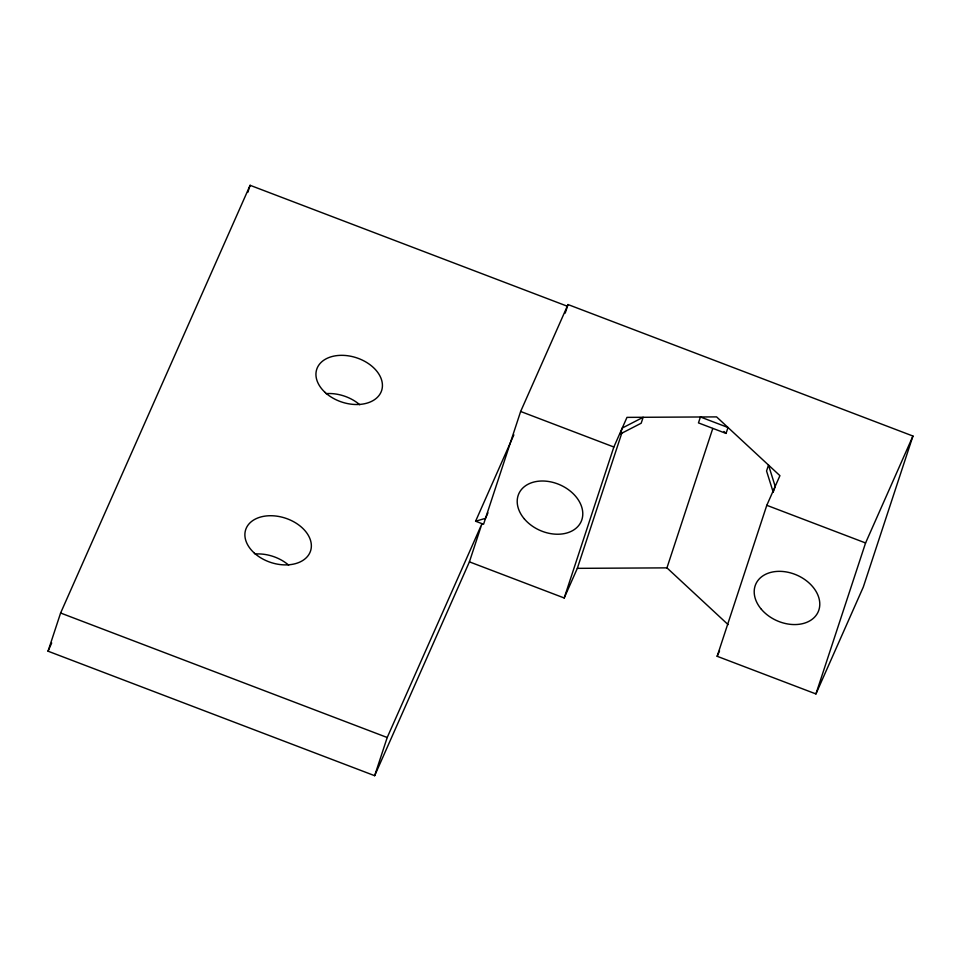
<?xml version="1.0" encoding="UTF-8"?>
<svg xmlns="http://www.w3.org/2000/svg" width="961" height="961" viewBox="0 0 961 961"><rect width="100%" height="100%" fill="white"/><g stroke="black" fill="none" stroke-linecap="round" stroke-linejoin="round"><path stroke-width="1.44" d="M374.658 775.695L387.211 737.507L481.966 523.661L469.412 561.849L374.658 775.695L48.05 651.198L60.603 613.01L250.112 185.305L566.906 306.066M247.794 192.38L250.112 185.305M469.412 561.849L564.203 597.982L613.851 447.009L626.98 417.374L716.582 416.894L779.924 475.671L766.794 505.306L717.158 656.291L815.937 693.938L863.314 587.015L912.95 436.042L568.023 304.553L520.646 411.476L483.563 524.262L475.599 521.222L513.859 434.865M565.212 313.106L568.023 304.553M620.289 433.988L622.235 428.065L643.137 417.29L641.191 423.212L620.289 433.988L621.479 431.309M564.203 597.982L577.333 568.347L621.755 433.243M728.102 624.626L666.946 567.867L712.762 428.498M726.06 433.423L728.006 427.501L700.413 416.978L698.467 422.9L726.06 433.423L723.981 431.489M773.629 491.107L775.191 486.374L768.5 465.076L766.554 470.986L773.245 492.284M815.937 693.938L865.573 542.965L912.95 436.042M48.05 651.198L51.69 642.969M487.936 512.862L485.509 518.339L475.599 521.222M717.158 656.291L719.537 650.897M577.333 568.347L666.946 567.867M520.646 411.476L613.851 447.009M766.794 505.306L865.573 542.965M60.603 613.01L387.211 737.507M326.115 393.626A34.14 23.328 18.2 0 1 359.75 404.749M255.049 554.016A34.14 23.328 18.2 0 1 288.672 565.14M761.412 609.346A34.14 24.878 23.9 0 0 817.559 613.094A34.14 24.878 23.9 0 0 781.978 571.423A34.14 24.878 23.9 0 0 761.412 609.346M524.418 519.012A34.14 24.878 23.9 0 0 580.564 522.748A34.14 24.878 23.9 0 0 544.995 481.089A34.14 24.878 23.9 0 0 524.418 519.012M253.98 552.755A34.14 23.328 18.2 0 0 309.983 552.455A34.14 23.328 18.2 0 0 270.389 515.721A34.14 23.328 18.2 0 0 253.98 552.755M325.046 392.376A34.14 23.328 18.2 0 0 381.049 392.076A34.14 23.328 18.2 0 0 341.455 355.33A34.14 23.328 18.2 0 0 325.046 392.376"/></g></svg>
